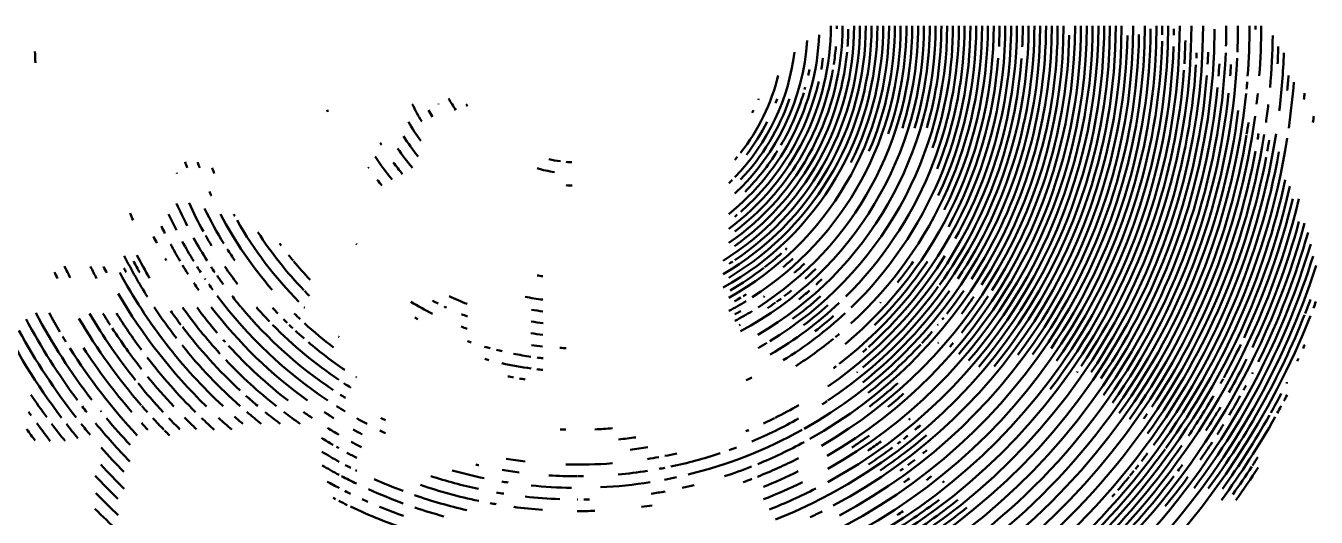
# Model space of a CAD drawing. Header units: millimetres. Extents: x -283 to 564, y -30 to 598.
# Drawn here: x 7.7 to 318.8, y 169.3 to 287.9 of the extents above; entities that cross this region are included whole.
import ezdxf

# ---------------------------------------------------------------- set-up
doc = ezdxf.new("R2010")
doc.units = ezdxf.units.MM
doc.layers.get('0').update_dxf_attribs({"lineweight": 50, "true_color": 0xffffff})

msp = doc.modelspace()

# ---------------------------------------------------------------- linework, layer by layer
for centre, radius, start, end in [((140.83, 287.84), 66.58, 301.6969, 359.9999), ((140.83, 287.84), 72.19, 299.0041, 0.0039), ((140.83, 287.84), 69.39, 300.3001, 0.0019), ((140.83, 287.84), 70.79, 300.9055, 0.0029), ((140.83, 287.84), 60.98, 306.6055, 359.9957), ((140.83, 287.84), 74.99, 299.0061, 0.006), ((140.83, 287.84), 63.78, 304.8059, 359.9978), ((140.83, 287.84), 67.99, 303.8017, 0.0008), ((140.83, 287.84), 83.41, 298.0051, 0.0009), ((140.83, 287.84), 77.8, 302.701, 359.9968), ((140.83, 287.84), 86.21, 300.2005, 0.0029), ((140.83, 287.84), 80.6, 302.6024, 359.9989), ((140.83, 287.84), 89.01, 301.2992, 0.005), ((140.83, 287.84), 128.26, 291.8046, 360), ((140.83, 287.84), 111.44, 299.3012, 359.9989), ((140.83, 287.84), 114.24, 299.3033, 0.001), ((140.83, 287.84), 117.05, 300.0998, 0.003), ((140.83, 287.84), 145.08, 293.8983, 0.0011), ((140.83, 287.84), 119.85, 300.1019, 0.0051), ((140.83, 287.84), 136.67, 296.0967, 0.0061), ((140.83, 287.84), 147.89, 294.001, 0.0031), ((140.83, 287.84), 122.65, 299.3989, 359.9959), ((140.83, 287.84), 125.46, 298.696, 359.998), ((140.83, 287.84), 105.83, 304.7022, 0.006), ((140.83, 287.84), 108.64, 303.6971, 359.9969), ((140.83, 287.84), 131.07, 298.0062, 0.002), ((140.83, 287.84), 62.38, 359.3026, 359.9964), ((140.83, 287.84), 103.03, 307.6992, 0.004), ((140.83, 287.84), 133.87, 298.0978, 0.0041), ((140.83, 287.84), 150.69, 294.8983, 0.0051), ((140.83, 287.84), 139.48, 297.1954, 359.997), ((140.83, 287.84), 100.23, 310.0024, 0.0019), ((140.83, 287.84), 91.82, 314.6964, 359.9958), ((140.83, 287.84), 65.18, 355.6008, 359.3049), ((140.83, 287.84), 142.28, 297.4996, 359.999), ((140.83, 287.84), 97.42, 312.4959, 359.9999), ((140.83, 287.84), 73.59, 333.405, 0.005), ((140.83, 287.84), 94.62, 314.1053, 359.9979), ((140.83, 287.84), 153.49, 295.404, 359.705), ((140.83, 287.84), 76.4, 336.697, 359.9958), ((140.83, 287.84), 79.2, 340.806, 359.9979), ((140.83, 287.84), 82, 342.4978, 359.9999), ((140.83, 287.84), 84.81, 343.1041, 0.0019), ((140.83, 287.84), 87.61, 343.6993, 0.004), ((140.83, 287.84), 90.41, 341.0044, 0.006), ((140.83, 287.84), 93.22, 338.2983, 359.9968), ((140.83, 287.84), 96.02, 334.7977, 359.9989), ((140.83, 287.84), 98.82, 333.3002, 0.0009), ((140.83, 287.84), 104.43, 330.5962, 0.005), ((140.83, 287.84), 110.04, 326.3031, 359.9979), ((140.83, 287.84), 121.25, 319.2052, 0.0061), ((140.83, 287.84), 124.06, 319.3975, 359.9969), ((140.83, 287.84), 112.84, 327.2004, 0), ((140.83, 287.84), 126.86, 319.601, 359.999), ((140.83, 287.84), 115.65, 327.3031, 0.002), ((140.83, 287.84), 129.66, 320.6997, 0.001), ((140.83, 287.84), 101.63, 357.2056, 0.0032), ((140.83, 287.84), 107.24, 357.2989, 359.9959), ((140.83, 287.84), 138.07, 325.6968, 359.705), ((140.83, 287.84), 140.88, 359.1025, 359.9978), ((140.83, 287.84), 143.68, 359.1052, 359.6983), ((140.83, 287.84), 156.3, 358.1964, 359.9981), ((140.83, 287.84), 159.1, 357.7058, 359.9999), ((140.83, 287.84), 161.9, 355.7049, 0.0021), ((140.83, 287.84), 163.31, 359.7009, 0.0031), ((140.83, 287.84), 164.71, 355.802, 359.9985), ((140.83, 287.84), 58.17, 308.6961, 357.9011), ((140.83, 287.84), 55.37, 313.1032, 356.2988), ((140.83, 287.84), 118.45, 327.4059, 358.8962), ((140.83, 287.84), 132.47, 323.1972, 358.9959), ((140.83, 287.84), 135.27, 324.1057, 359.0986), ((140.83, 287.84), 140.88, 325.0051, 358.4985), ((140.83, 287.84), 146.48, 356.3984, 358.603), ((140.83, 287.84), 167.51, 354.9033, 359.2005), ((140.83, 287.84), 131.07, 182.6985, 183.8958), ((140.83, 287.84), 65.18, 305.4, 354.4035), ((140.83, 287.84), 52.57, 315.9994, 353.0962), ((140.83, 287.84), 59.58, 349.8008, 352.4977), ((140.83, 287.84), 156.3, 292.1048, 357.6032), ((140.83, 287.84), 159.1, 292.1963, 357.2024), ((140.83, 287.84), 62.38, 351.4023, 355.3974), ((140.83, 287.84), 107.24, 324.3986, 355.7994), ((140.83, 287.84), 101.63, 331.5006, 355.6051), ((140.83, 287.84), 143.68, 322.3997, 357.9969), ((140.83, 287.84), 149.29, 357.0036, 357.496), ((140.83, 287.84), 152.09, 356.5035, 357.6002), ((140.83, 287.84), 168.91, 356.9022, 358.301), ((140.83, 287.84), 170.31, 353.0982, 357.7983), ((140.83, 287.84), 62.38, 307.3003, 350.205), ((140.83, 287.84), 56.77, 347.8063, 349.3059), ((140.83, 287.84), 146.48, 325.9044, 355.8056), ((140.83, 287.84), 149.29, 325.9959, 356.4008), ((140.83, 287.84), 154.9, 355.4984, 356.6063), ((140.83, 287.84), 157.7, 355.6014, 356.5974), ((140.83, 287.84), 49.76, 321.9955, 346.1), ((140.83, 287.84), 59.58, 311.2038, 347.0025), ((140.83, 287.84), 152.09, 325.998, 355.4964), ((140.83, 287.84), 161.9, 354.5969, 355.2012), ((140.83, 287.84), 171.72, 354.7999, 356.0029), ((140.83, 287.84), 173.12, 351.8019, 355.5004), ((140.83, 287.84), 56.77, 329.4983, 343.4978), ((140.83, 287.84), 56.77, 344.304, 344.8971), ((140.83, 287.84), 161.9, 294.0001, 354.2054), ((140.83, 287.84), 154.9, 324.9034, 354.5024), ((140.83, 287.84), 157.7, 324.8047, 354.1016), ((140.83, 287.84), 164.71, 353.4017, 354.3025), ((140.83, 287.83), 175.92, 354.1992, 354.7028), ((140.83, 287.84), 63.78, 198.5062, 198.9986), ((140.83, 287.84), 44.16, 205.2962, 211.4958), ((140.83, 287.84), 41.35, 209.4009, 211.9972), ((140.83, 287.84), 38.55, 209.2069, 209.4084), ((140.83, 287.84), 35.75, 209.2962, 214.6005), ((140.83, 287.84), 32.94, 215.0029, 215.9988), ((140.83, 287.84), 53.97, 316.6048, 341.0003), ((140.83, 287.83), 46.96, 337.7116, 338.0025), ((140.83, 287.84), 51.16, 338.6038, 339.9019), ((140.83, 287.84), 167.51, 351.9996, 353.4991), ((140.83, 287.84), 46.96, 209.5058, 216.1978), ((140.83, 287.84), 51.16, 322.6008, 333.0976), ((140.83, 287.84), 46.96, 333.4977, 334.3034), ((140.83, 287.84), 164.71, 294.1028, 352.4002), ((140.83, 287.84), 160.5, 324.4038, 352.7048), ((140.83, 287.84), 163.31, 350.7989, 351.8005), ((140.83, 287.84), 178.73, 352.4998, 353.0034), ((140.83, 287.84), 170.31, 285.1992, 351.2013), ((140.83, 287.84), 167.51, 288.4984, 351.0034), ((140.83, 287.84), 163.31, 324.501, 350.6982), ((140.83, 287.84), 166.11, 350.498, 351.0015), ((140.83, 287.84), 55.37, 210.5965, 211.2008), ((140.83, 287.84), 52.57, 214.1988, 220.7005), ((140.83, 287.84), 49.76, 212.3053, 219.2994), ((140.83, 287.84), 173.12, 288.4018, 351.0019), ((140.83, 287.84), 168.91, 349.7007, 350.6015), ((140.83, 287.84), 58.17, 212.8039, 219.5966), ((140.83, 287.84), 32.94, 257.7043, 262.6058), ((140.83, 287.84), 49.76, 319.5013, 320.5979), ((140.83, 287.84), 56.77, 315.1968, 327.8981), ((140.83, 287.84), 168.91, 324.3988, 349.2027), ((140.83, 287.84), 166.11, 326.3999, 349.5028), ((140.83, 287.84), 171.72, 323.9029, 349.8035), ((140.83, 287.83), 103.03, 200.101, 200.2018), ((140.83, 287.84), 100.23, 199.1042, 199.9995), ((140.83, 287.84), 97.42, 199.7061, 200.6013), ((140.83, 287.84), 94.62, 201.2036, 202.0988), ((140.83, 287.84), 60.98, 214.1089, 214.2097), ((140.83, 287.84), 55.37, 216.5063, 220.1992), ((140.83, 287.84), 35.75, 254.0024, 260.8958), ((140.83, 287.84), 32.94, 265.1014, 267.4962), ((140.83, 287.84), 60.98, 217.506, 219.1958), ((140.83, 287.84), 38.55, 265.7999, 267.9037), ((140.83, 287.84), 52.57, 313.8057, 315.0031), ((140.83, 287.84), 175.92, 284.2017, 347.2998), ((140.83, 287.84), 174.52, 324.3022, 347.7017), ((140.83, 287.84), 97.42, 204.2047, 204.8986), ((140.83, 287.84), 178.73, 284.0024, 346.5018), ((140.83, 287.84), 177.32, 334.9017, 346.4), ((140.83, 287.84), 117.05, 202.6978, 203.6042), ((140.83, 287.84), 105.83, 203.8972, 207.0977), ((140.83, 287.84), 103.03, 204.4997, 208.7969), ((140.83, 287.84), 100.23, 206.0979, 211.6036), ((140.83, 287.84), 108.64, 204.7053, 206.9994), ((140.83, 287.84), 97.42, 207.7968, 220.8003), ((140.83, 287.84), 94.62, 208.7014, 209.0036), ((140.83, 287.84), 94.62, 209.6972, 224.7038), ((140.83, 287.84), 59.58, 309.4012, 310.095), ((140.83, 287.84), 181.53, 283.2994, 344.8028), ((140.83, 287.84), 180.13, 334.5008, 344.8018), ((140.83, 287.84), 114.24, 206.3994, 207.3058), ((140.83, 287.84), 111.44, 205.7033, 206.6992), ((140.83, 287.84), 105.83, 208.8997, 212.4023), ((140.83, 287.84), 103.03, 209.4015, 211.0017), ((140.83, 287.84), 91.82, 212.8061, 223.9967), ((140.83, 287.84), 182.93, 333.7027, 344.1995), ((140.83, 287.84), 111.44, 208.1989, 210.6048), ((140.83, 287.84), 108.64, 208.5996, 211.4979), ((140.83, 287.84), 100.23, 212.499, 214.4014), ((140.83, 287.83), 89.01, 216.1036, 216.4953), ((140.83, 287.84), 74.99, 224.4982, 224.6997), ((140.83, 287.84), 184.33, 283.1, 343.4004), ((140.83, 287.84), 73.59, 312.8019, 313.2047), ((140.83, 287.84), 122.65, 206.8976, 212.2019), ((140.83, 287.84), 121.25, 207.9038, 209.4033), ((140.83, 287.84), 119.85, 207.5, 210.499), ((140.83, 287.84), 114.24, 209.3993, 209.7014), ((140.83, 287.84), 89.01, 218.3994, 219.4961), ((140.83, 287.84), 89.01, 219.5969, 223.5024), ((140.83, 287.84), 67.99, 302.4041, 303.2993), ((140.83, 287.84), 73.59, 307.7002, 311.7959), ((140.83, 287.84), 76.4, 310.3988, 312.704), ((140.83, 287.84), 79.2, 311.1955, 313.6015), ((140.83, 287.84), 104.43, 312.0981, 327.8992), ((140.83, 287.84), 101.63, 314.7035, 326.006), ((140.83, 287.84), 98.82, 321.2034, 324.8963), ((140.83, 287.84), 185.73, 323.1017, 342.6013), ((140.83, 287.84), 139.48, 205.1976, 205.9026), ((140.83, 287.84), 136.67, 205.106, 206.4041), ((140.83, 287.84), 131.07, 206.2993, 207.6982), ((140.83, 287.84), 128.26, 206.9012, 207.6957), ((140.83, 287.84), 125.46, 208.2984, 226.9979), ((140.83, 287.84), 124.06, 208.096, 208.5996), ((140.83, 287.84), 111.44, 211.1975, 212.4956), ((140.83, 287.84), 108.64, 212.3035, 213.1987), ((140.83, 287.84), 105.83, 213.2973, 214.2038), ((140.83, 287.84), 105.83, 214.6964, 216.1064), ((140.83, 287.84), 103.03, 214.3028, 217.2011), ((140.83, 287.84), 187.14, 252.7028, 341.9981), ((140.83, 287.84), 60.98, 260.7027, 262.0008), ((140.83, 287.84), 73.59, 299.9003, 307.4987), ((140.83, 287.84), 82, 311.903, 314.3985), ((140.83, 287.84), 111.44, 213.8052, 214.9018), ((140.83, 287.84), 108.64, 214.1049, 214.2951), ((140.83, 287.84), 108.64, 215.0004, 215.8957), ((140.83, 287.84), 82, 307.3036, 308.9038), ((140.83, 287.84), 84.81, 308.9058, 311.1999), ((140.83, 287.84), 84.81, 312.598, 313.8961), ((140.83, 287.84), 107.24, 309.8061, 324.0965), ((140.83, 287.84), 128.26, 210.2029, 225.7019), ((140.83, 287.84), 108.64, 216.8022, 236.2962), ((140.83, 287.84), 105.83, 217.9976, 219.7993), ((140.83, 287.84), 91.82, 224.0976, 225.2054), ((140.83, 287.84), 77.8, 238.8029, 243.2008), ((140.83, 287.84), 74.99, 242.1033, 243.3007), ((140.83, 287.84), 72.19, 244.5059, 248.2995), ((140.83, 287.84), 66.58, 259.0047, 262.6976), ((140.83, 287.84), 77.8, 297.9003, 301.403), ((140.83, 287.84), 76.4, 299.6, 300.8981), ((140.83, 287.84), 76.4, 301.4029, 302.0968), ((140.83, 287.84), 79.2, 304.4023, 304.6038), ((140.83, 287.84), 82, 303.9019, 305.5021), ((140.83, 287.84), 91.82, 300.3052, 313.2975), ((140.83, 287.83), 82, 305.7047, 306.7007), ((140.83, 287.84), 87.61, 306.1994, 311.8954), ((140.83, 287.84), 110.04, 308.5996, 324.5014), ((140.84, 287.84), 98.82, 317.4944, 317.5951), ((140.83, 287.84), 112.84, 321.9967, 325.4993), ((140.83, 287.84), 118.45, 321.2958, 326.6001), ((140.83, 287.84), 115.65, 323.0956, 325.6023), ((140.83, 287.84), 188.54, 338.4008, 339.4975), ((140.83, 287.84), 189.94, 339.0012, 339.4992), ((140.83, 287.84), 156.3, 206.2954, 217.2062), ((140.83, 287.84), 147.89, 207.9008, 217.603), ((140.83, 287.84), 145.08, 208.5029, 210.5956), ((140.83, 287.84), 136.67, 210.4999, 218.7026), ((140.83, 287.84), 133.87, 211.2031, 212.6019), ((140.83, 287.84), 131.07, 211.9059, 216.606), ((140.83, 287.84), 122.65, 213.6008, 217.898), ((140.83, 287.84), 119.85, 214.9975, 217.0006), ((140.83, 287.84), 117.05, 215.499, 222.5044), ((140.83, 287.84), 114.24, 216.5042, 220.3985), ((140.83, 287.84), 111.44, 217.4981, 234.2056), ((140.83, 287.84), 105.83, 219.8999, 236.1039), ((140.83, 287.84), 189.94, 245.6996, 338.4023), ((140.83, 287.84), 103.03, 221.1961, 223.8035), ((140.83, 287.84), 100.23, 222.7041, 223.8008), ((140.83, 287.84), 97.42, 225.3991, 226.5964), ((140.83, 287.84), 94.62, 225.804, 225.9047), ((140.83, 287.84), 74.99, 244.497, 245.0006), ((140.83, 287.84), 74.99, 247.9992, 249.1966), ((140.83, 287.84), 69.39, 260.6965, 263.0018), ((140.83, 287.84), 79.2, 298.5057, 299.703), ((140.83, 287.84), 80.6, 298.0033, 301.4052), ((140.83, 287.84), 94.62, 301.5047, 312.8967), ((140.83, 287.84), 90.41, 306.9962, 311.7969), ((140.83, 287.84), 93.22, 307.804, 311.3962), ((140.83, 287.84), 188.54, 323.7025, 338.3006), ((140.83, 287.84), 150.69, 208.0034, 216.7992), ((140.83, 287.84), 139.48, 210.4013, 220.9987), ((140.83, 287.84), 133.87, 213.0047, 218.1971), ((140.83, 287.84), 119.85, 217.3029, 227.1953), ((140.83, 287.84), 103.03, 224.3966, 236.0012), ((140.83, 287.84), 100.23, 224.8976, 225.6027), ((140.83, 287.84), 100.23, 226.0062, 226.7001), ((140.83, 287.84), 97.42, 227.4027, 232.7965), ((140.83, 287.84), 80.6, 240.797, 241.4013), ((140.83, 287.84), 77.8, 248.796, 249.9038), ((140.83, 287.84), 72.19, 261.0007, 263.306), ((140.84, 287.84), 82, 298.3018, 298.492), ((140.82, 287.83), 112.84, 320.2122, 320.3017), ((140.83, 287.83), 112.84, 321.1029, 321.4051), ((140.83, 287.84), 153.49, 208.5986, 217.9987), ((140.83, 287.84), 145.08, 211.0989, 211.7032), ((140.83, 287.84), 114.24, 221.5067, 221.8984), ((140.83, 287.84), 100.23, 227.2038, 228.8041), ((140.84, 287.83), 94.62, 232.399, 232.4997), ((140.83, 287.84), 80.6, 250.6998, 251.4048), ((140.83, 287.84), 74.99, 261.3053, 263.4986), ((140.83, 287.84), 97.42, 302.6034, 309.2058), ((140.83, 287.84), 97.42, 309.5982, 310.3032), ((140.83, 287.84), 112.84, 317.2961, 319.1985), ((140.83, 287.84), 145.08, 212.3973, 222.9053), ((140.83, 287.84), 142.28, 213.1003, 220.9001), ((140.83, 287.84), 122.65, 218.905, 228.4058), ((140.83, 287.84), 114.24, 222.5023, 232.3053), ((140.83, 287.84), 100.23, 229.598, 235.8983), ((140.83, 287.84), 80.6, 253.7993, 254.7953), ((140.83, 287.84), 80.6, 255.9044, 256.9004), ((140.83, 287.84), 80.6, 258.9032, 261.9023), ((140.83, 287.84), 77.8, 261.6988, 263.7019), ((140.83, 287.84), 77.8, 266.8007, 267.8974), ((140.83, 287.84), 89.01, 299.1947, 300.7949), ((140.83, 287.84), 104.43, 311.1027, 311.7965), ((140.83, 287.84), 112.84, 308.2995, 317.0953), ((140.84, 287.84), 115.65, 318.5925, 318.6932), ((140.83, 287.84), 118.45, 319.203, 319.7961), ((140.83, 287.84), 177.32, 331.3989, 334.3029), ((140.83, 287.84), 191.34, 336.0028, 336.2993), ((140.83, 287.84), 131.07, 217.6019, 225.301), ((140.83, 287.84), 117.05, 223.5003, 231.6023), ((140.83, 287.84), 83.41, 254.3954, 255.1004), ((140.83, 287.84), 83.41, 257.3049, 262.2064), ((140.83, 287.84), 80.6, 262.9987, 264.0058), ((140.83, 287.84), 103.03, 306.704, 307.1964), ((140.83, 287.84), 180.13, 330.601, 333.4993), ((140.83, 287.84), 191.34, 335.0015, 335.2029), ((140.83, 287.84), 133.87, 219.2042, 223.3), ((140.84, 287.83), 100.23, 237.695, 237.7957), ((140.83, 287.84), 86.21, 258.7063, 259.6016), ((140.83, 287.84), 86.21, 260.5986, 261.505), ((140.83, 287.84), 83.41, 263.2021, 264.1981), ((140.83, 287.84), 94.62, 295.4057, 296.3009), ((140.84, 287.84), 107.24, 308.7965, 308.8972), ((140.83, 287.83), 146.48, 325.2009, 325.3016), ((140.83, 287.84), 177.32, 330.9007, 331.298), ((140.83, 287.84), 182.93, 332.6993, 332.8001), ((140.83, 287.84), 136.67, 219.1056, 222.9999), ((140.83, 287.84), 103.03, 236.7951, 237.903), ((140.83, 287.84), 115.65, 307.4063, 311.8042), ((140.83, 287.84), 118.45, 309.0982, 311.5042), ((140.83, 287.84), 182.93, 331.3027, 331.7), ((140.83, 287.84), 191.34, 330.7991, 332.3994), ((140.83, 287.84), 191.34, 333.1988, 333.2995), ((140.83, 287.84), 159.1, 213.9966, 216.4026), ((140.83, 287.84), 150.69, 217.5044, 218.1982), ((140.83, 287.84), 139.48, 221.0993, 221.905), ((140.83, 287.84), 119.85, 228.1018, 229.9035), ((140.83, 287.84), 108.64, 237.6051, 238.9032), ((140.83, 287.84), 105.83, 237.2007, 238.0065), ((140.83, 287.84), 105.83, 296.7012, 300.2039), ((140.83, 287.84), 108.64, 302.8023, 303.5968), ((140.83, 287.84), 177.32, 326.1004, 329.7989), ((140.83, 287.84), 182.93, 329.1031, 330.7985), ((140.83, 287.84), 192.74, 331.0016, 331.6003), ((140.83, 287.84), 192.74, 332.0028, 332.5008), ((140.83, 287.84), 161.9, 215.0949, 215.4977), ((140.84, 287.83), 147.89, 218.8978, 218.9986), ((140.83, 287.84), 147.89, 219.7963, 223.0975), ((140.83, 287.84), 139.48, 222.6994, 224.2997), ((140.83, 287.84), 136.67, 223.8058, 225.406), ((140.83, 287.84), 133.87, 224.8999, 226.6008), ((140.83, 287.84), 131.07, 226.1964, 227.9981), ((140.83, 287.84), 128.26, 227.5035, 229.4059), ((140.83, 287.84), 125.46, 228.6991, 229.8965), ((140.83, 287.84), 122.65, 229.4019, 231.5057), ((140.83, 287.84), 119.85, 230.9998, 233.2044), ((140.83, 287.84), 117.05, 232.6985, 235.1045), ((140.83, 287.84), 114.24, 234.5992, 235.8974), ((140.83, 287.84), 111.44, 236.7015, 238.1003), ((140.83, 287.84), 108.64, 240.6047, 242.1043), ((140.83, 287.84), 105.83, 243.2988, 244.0038), ((140.83, 287.84), 108.64, 292.6968, 299.2993), ((140.83, 287.84), 105.83, 295.0002, 296.6005), ((140.84, 287.84), 124.06, 309.9933, 310.1947), ((140.83, 287.84), 166.11, 325.2026, 325.7005), ((140.83, 287.84), 180.13, 327.199, 329.3028), ((140.83, 287.84), 192.74, 323.5992, 330.6997), ((140.83, 287.84), 191.34, 324.3032, 330.5979), ((140.83, 287.84), 164.71, 216.1996, 217.4026), ((140.83, 287.84), 161.9, 216.3037, 218.2061), ((140.83, 287.84), 159.1, 217.0964, 218.9988), ((140.83, 287.84), 156.3, 217.8999, 219.5001), ((140.83, 287.84), 153.49, 218.7036, 220.0017), ((140.83, 287.84), 150.69, 219.4962, 224.1963), ((140.83, 287.84), 142.28, 222.2994, 223.2058), ((140.83, 287.84), 139.48, 224.4006, 225.1056), ((140.83, 287.84), 114.24, 238.1019, 239.7021), ((140.83, 287.84), 111.44, 240.897, 242.1951), ((140.83, 287.84), 108.64, 243.9058, 244.7003), ((140.83, 287.84), 97.42, 267.498, 268.3037), ((140.83, 287.84), 97.42, 272.3999, 274.8954), ((140.83, 287.84), 111.44, 283.8022, 298.9991), ((140.83, 287.84), 105.83, 292.5041, 292.8957), ((140.83, 287.84), 126.86, 309.798, 310.6037), ((140.83, 287.84), 182.93, 327.4027, 328.3035), ((140.83, 287.84), 117.05, 238.104, 239.7043), ((140.83, 287.84), 114.24, 241.4039, 242.8027), ((140.83, 287.84), 100.23, 275.6026, 277.9974), ((140.83, 287.84), 114.24, 292.2979, 298.4975), ((140.83, 287.84), 121.25, 303.0012, 305.396), ((140.83, 287.84), 124.06, 304.3017, 306.1034), ((140.83, 287.84), 129.66, 304.2048, 310.4044), ((140.83, 287.83), 126.86, 307.4043, 307.8072), ((140.83, 287.84), 126.86, 308.1969, 308.8012), ((140.83, 287.84), 182.93, 325.103, 326.7033), ((140.83, 287.84), 153.49, 221.5015, 224.5005), ((140.83, 287.84), 119.85, 239.0016, 241.2957), ((140.83, 287.84), 117.05, 240.1977, 240.4998), ((140.83, 287.84), 117.05, 241.5954, 242.9047), ((140.83, 287.84), 103.03, 277.0033, 279.3981), ((140.83, 287.84), 105.83, 279.0982, 280.5977), ((140.83, 287.84), 105.83, 281.4036, 283.0039), ((140.83, 287.84), 108.64, 281.8979, 288.3996), ((140.83, 287.84), 108.64, 289.597, 290.6041), ((140.83, 287.84), 117.05, 291.6956, 296.9999), ((140.83, 287.84), 126.86, 303.4977, 306.6982), ((140.83, 287.83), 132.47, 308.8966, 309.4002), ((140.83, 287.84), 174.52, 311.9981, 324.2014), ((140.83, 287.84), 177.32, 314.8985, 325.1994), ((140.83, 287.84), 171.72, 322.3024, 323.1025), ((140.83, 287.84), 194.14, 326.9009, 327.6003), ((140.83, 287.84), 156.3, 222.6001, 225.5992), ((140.83, 287.84), 122.65, 239.7979, 242.0025), ((140.83, 287.84), 119.85, 242.1013, 242.8063), ((140.84, 287.83), 119.85, 243.3966, 243.5981), ((140.83, 287.84), 111.44, 254.2032, 258.299), ((140.83, 287.84), 108.64, 256.8963, 257.2991), ((140.83, 287.84), 108.64, 260.3004, 262.5049), ((140.83, 287.84), 105.83, 260.6004, 263.0958), ((140.83, 287.84), 105.83, 268.3998, 274.4986), ((140.83, 287.84), 108.64, 275.1053, 278.8989), ((140.83, 287.84), 108.64, 280.3983, 281.1033), ((140.83, 287.84), 114.24, 288.0009, 291.5036), ((140.83, 287.83), 132.47, 305.898, 306.3008), ((140.83, 287.84), 132.47, 306.903, 307.7983), ((140.83, 287.84), 171.72, 320.8032, 321.3011), ((140.83, 287.84), 171.72, 321.5027, 321.8999), ((140.83, 287.84), 180.13, 323.3998, 323.9985), ((140.83, 287.84), 194.14, 324.4001, 326.8005), ((140.83, 287.84), 195.55, 324.2, 327.0033), ((140.83, 287.84), 159.1, 223.005, 225.8026), ((140.83, 287.84), 125.46, 241.1991, 242.6986), ((140.83, 287.84), 122.65, 242.3047, 244.1959), ((140.83, 287.84), 119.85, 245.8052, 249.3974), ((140.83, 287.84), 114.24, 251.8999, 257.898), ((140.83, 287.84), 111.44, 260.5034, 261.2979), ((140.83, 287.84), 108.64, 266.2981, 269.9015), ((140.83, 287.84), 108.64, 270.0015, 270.6953), ((140.83, 287.84), 111.44, 272.8019, 279.0015), ((140.83, 287.84), 111.44, 280.8031, 282.3026), ((140.83, 287.84), 117.05, 289.9054, 291.0021), ((140.83, 287.84), 119.85, 291.8991, 296.297), ((140.83, 287.84), 122.65, 291.3977, 296.1984), ((140.83, 287.84), 135.27, 305.4965, 306.2015), ((140.83, 287.83), 138.07, 307.5023, 308.1066), ((140.83, 287.83), 140.88, 308.6014, 308.8029), ((140.83, 287.84), 171.72, 319.2977, 320.7021), ((140.83, 287.84), 180.13, 317.6031, 322.9018), ((140.83, 287.84), 182.93, 320.6993, 323.5025), ((140.83, 287.84), 161.9, 224.1036, 226.8005), ((140.83, 287.84), 125.46, 243.4034, 244.0972), ((140.83, 287.84), 122.65, 245.6954, 249.9031), ((140.83, 287.84), 119.85, 250.7962, 257.0965), ((140.83, 287.84), 117.05, 251.0962, 258.2022), ((140.83, 287.84), 114.24, 260.1025, 260.9977), ((140.83, 287.84), 114.24, 263.6052, 267.8016), ((140.83, 287.84), 111.44, 264.1963, 269.1985), ((140.83, 287.84), 114.24, 278.9025, 280.6034), ((140.83, 287.84), 114.24, 282.6964, 284.1959), ((140.83, 287.84), 125.46, 291.6013, 297.1966), ((140.83, 287.84), 171.72, 318.5973, 318.8995), ((140.83, 287.84), 164.71, 225.001, 227.7035), ((140.83, 287.84), 128.26, 242.5999, 242.9021), ((140.83, 287.84), 128.26, 243.3047, 244.3007), ((140.83, 287.84), 128.26, 244.7034, 251.4961), ((140.83, 287.84), 125.46, 245.4974, 246.2024), ((140.83, 287.84), 125.46, 247.5999, 250.3976), ((140.83, 287.84), 122.65, 251.3018, 254.7037), ((140.83, 287.84), 117.05, 259.6013, 260.3063), ((140.83, 287.84), 117.05, 262.3987, 265.8007), ((140.84, 287.84), 114.24, 269.9008, 270.0016), ((140.83, 287.84), 114.24, 270.7007, 271.4057), ((140.83, 287.84), 117.05, 277.5058, 278.8039), ((140.83, 287.84), 143.68, 301.3054, 307.3036), ((140.83, 287.84), 146.48, 302.102, 308.7044), ((140.83, 287.84), 149.29, 304.7003, 308.8968), ((140.83, 287.84), 117.05, 269.8966, 272.0004), ((140.83, 287.84), 131.07, 295.2987, 296.6975), ((140.83, 287.84), 140.88, 303.1049, 303.7987)]:
    msp.add_arc(centre, radius, start, end)

doc.saveas('drawing.dxf')
